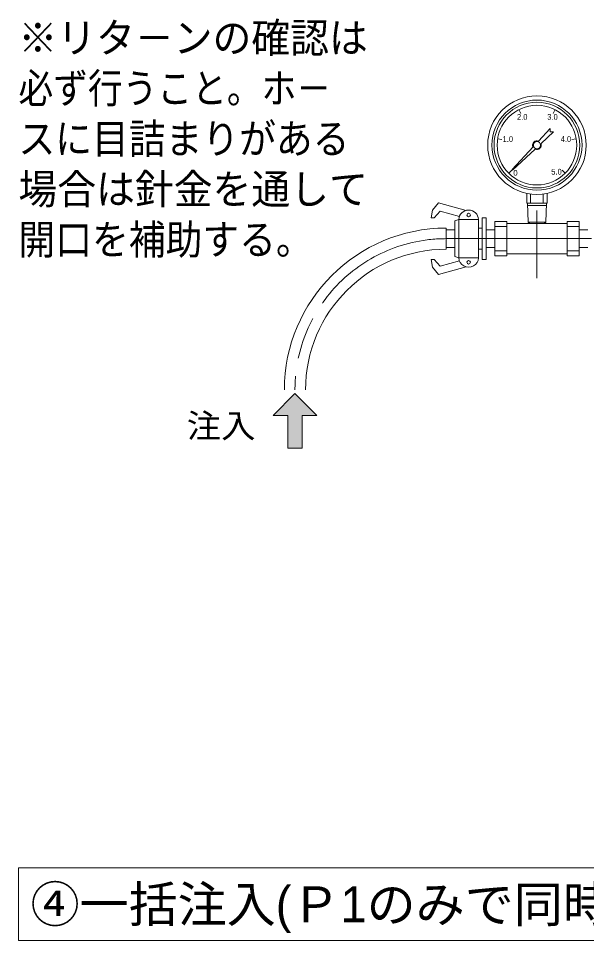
# Model space of a CAD drawing. Units: millimetres, scale not verified. Extents: x 2112 to 6312, y 1276 to 4283.
# Drawn here: x 4210 to 4679, y 2816 to 3578 of the extents above; entities that cross this region are included whole.
import ezdxf
from ezdxf.enums import TextEntityAlignment as Align

# ---------------------------------------------------------------- set-up
doc = ezdxf.new("R2010")
doc.units = ezdxf.units.MM
doc.header["$LTSCALE"] = 10
doc.linetypes.add('CHAIN', pattern=[18.5, 12, -1.5, 3.5, -1.5])
for name, color, linetype, lineweight in [('1外形線', 9, 'Continuous', 13), ('4中心線', 1, 'CHAIN', 5), ('6寸法線', 4, 'Continuous', 13)]:
    doc.layers.add(name, color=color, linetype=linetype, lineweight=lineweight)
doc.layers.add('9文字', color=7, linetype='Continuous')
doc.styles.add('ＭＳ Ｐゴシック', font='')
doc.styles.get('ＭＳ Ｐゴシック').set_extended_font_data('MS PGothic')

msp = doc.modelspace()

# ---------------------------------------------------------------- hatches: boundary and pattern name
at = {"layer": '1外形線'}
msp.add_hatch(color=1, dxfattribs=at).paths.add_polyline_path([(4438.47, 3268.06), (4420.47, 3250.06), (4432.47, 3250.06), (4432.47, 3223.06), (4444.47, 3223.06), (4444.47, 3250.06), (4456.47, 3250.06)])

# ---------------------------------------------------------------- linework, layer by layer
at = {"layer": '1外形線', "color": 7}
for p, q in [((4625.03, 3499.53), (4623.39, 3502.73)), ((4651.61, 3499.53), (4653.25, 3502.73)), ((4639.64, 3476.79), (4649.18, 3487.03)), ((4641.67, 3474.76), (4651.92, 3484.3)), ((4649.18, 3487.03), (4649.35, 3484.47)), ((4651.92, 3484.3), (4649.35, 3484.47)), ((4609.4, 3478.02), (4605.85, 3478.58)), ((4667.24, 3478.02), (4670.8, 3478.58)), ((4617.75, 3453.29), (4635.07, 3471.89)), ((4618.17, 3452.86), (4636.77, 3470.19)), ((4617.62, 3452.73), (4615.07, 3450.19)), ((4617.75, 3453.29), (4618.17, 3452.86)), ((4659.03, 3452.73), (4661.57, 3450.19)), ((4629.92, 3425.44), (4629.92, 3433.63)), ((4633.08, 3425.44), (4633.08, 3433.1)), ((4643.56, 3425.44), (4643.56, 3433.1)), ((4646.72, 3425.44), (4646.72, 3433.63)), ((4552.17, 3419.57), (4557.08, 3425.65)), ((4579.78, 3419.46), (4557.08, 3425.65)), ((4646.72, 3425.44), (4629.92, 3425.44)), ((4631.08, 3409.84), (4630.54, 3425.45)), ((4630.6, 3423.49), (4646.04, 3423.49)), ((4645.56, 3409.84), (4646.11, 3425.45)), ((4551.08, 3413.41), (4552.17, 3419.57)), ((4558.49, 3418.79), (4553.54, 3413.41)), ((4574.22, 3414.5), (4558.49, 3418.79)), ((4553.54, 3413.41), (4551.08, 3413.41)), ((4573.81, 3412.1), (4570.61, 3410.89)), ((4570.61, 3381.39), (4570.61, 3410.89)), ((4589.95, 3412.1), (4573.81, 3412.1)), ((4573.81, 3380.17), (4573.81, 3412.1)), ((4589.95, 3380.17), (4589.95, 3412.1)), ((4596.37, 3413.23), (4593.02, 3413.23)), ((4593.02, 3413.23), (4593.02, 3379.05)), ((4596.37, 3413.23), (4596.37, 3379.05)), ((4603.52, 3410.21), (4603.52, 3382.07)), ((4613.32, 3410.21), (4603.52, 3410.21)), ((4613.32, 3406.09), (4603.52, 3406.09)), ((4613.32, 3410.21), (4613.32, 3382.07)), ((4663.32, 3408.64), (4613.32, 3408.64)), ((4631.08, 3409.84), (4645.56, 3409.84)), ((4644.32, 3408.64), (4632.32, 3408.64)), ((4645.56, 3409.84), (4644.32, 3408.64)), ((4663.32, 3410.21), (4673.12, 3410.21)), ((4663.32, 3410.21), (4663.32, 3382.07)), ((4663.32, 3406.09), (4673.12, 3406.09)), ((4673.12, 3410.21), (4673.12, 3382.07)), ((4563.47, 3404.89), (4563.47, 3387.39)), ((4570.61, 3403.52), (4563.47, 3403.52)), ((4593.02, 3404.78), (4589.95, 3404.78)), ((4603.52, 3403.52), (4596.37, 3403.52)), ((4673.12, 3403.52), (4680.27, 3403.52)), ((4673.12, 3396.14), (4663.32, 3396.14)), ((4570.61, 3388.75), (4563.47, 3388.75)), ((4593.02, 3387.49), (4589.95, 3387.49)), ((4603.52, 3388.75), (4596.37, 3388.75)), ((4613.32, 3386.19), (4603.52, 3386.19)), ((4663.32, 3383.64), (4613.32, 3383.64)), ((4663.32, 3386.19), (4673.12, 3386.19)), ((4673.12, 3388.75), (4680.27, 3388.75)), ((4551.08, 3378.87), (4552.17, 3372.71)), ((4553.54, 3378.87), (4551.08, 3378.87)), ((4558.49, 3373.49), (4553.54, 3378.87)), ((4574.22, 3377.77), (4558.49, 3373.49)), ((4573.81, 3380.17), (4570.61, 3381.39)), ((4589.95, 3380.17), (4573.81, 3380.17)), ((4596.37, 3379.05), (4593.02, 3379.05)), ((4613.32, 3382.07), (4603.52, 3382.07)), ((4663.32, 3382.07), (4673.12, 3382.07)), ((4552.17, 3372.71), (4557.08, 3366.62)), ((4579.78, 3372.81), (4557.08, 3366.62))]:
    msp.add_line(p, q, dxfattribs=at)
at = {"layer": '1外形線', "color": 1}
for p, q in [((4438.47, 3268.06), (4420.47, 3250.06)), ((4438.47, 3268.06), (4456.47, 3250.06)), ((4420.47, 3250.06), (4432.47, 3250.06)), ((4432.47, 3223.06), (4432.47, 3250.06)), ((4444.47, 3223.06), (4444.47, 3250.06)), ((4444.47, 3250.06), (4456.47, 3250.06)), ((4432.47, 3223.06), (4444.47, 3223.06))]:
    msp.add_line(p, q, dxfattribs=at)
at = {"layer": '1外形線', "color": 7}
for centre, radius in [((4638.32, 3473.44), 40.68), ((4638.32, 3473.44), 37.2), ((4638.32, 3473.44), 35.4), ((4638.32, 3473.44), 32.88), ((4638.32, 3473.44), 3), ((4581.88, 3415.65), 1.46), ((4581.88, 3376.62), 1.46)]:
    msp.add_circle(centre, radius, dxfattribs=at)
for centre, radius, start, end in [((4638.32, 3473.44), 3.6, 68.52891, 205.52878), ((4638.32, 3473.44), 3.6, 244.47122, 21.47109), ((4563.47, 3271.14), 133.75, 90, 180), ((4563.47, 3271.14), 116.25, 90, 180)]:
    msp.add_arc(centre, radius, start, end, dxfattribs=at)
for centre, start_param, end_param in [((4581.88, 3412.1), 3.141593, 6.283185), ((4581.88, 3380.17), 6.283185, 9.424778)]:
    msp.add_ellipse(centre, major_axis=(-8.07, 0), ratio=0.944493, start_param=start_param, end_param=end_param, dxfattribs=at)
at = {"layer": '4中心線'}
for p, q in [((4638.32, 3419.45), (4638.32, 3363.55)), ((4563.47, 3396.14), (6098.7, 3396.14))]:
    msp.add_line(p, q, dxfattribs=at)
msp.add_arc((4563.47, 3271.14), 125, 90, 180, dxfattribs=at)
at = {"layer": '6寸法線'}
for p, q in [((4631.08, 3409.84), (4632.32, 3408.64)), ((4210.13, 2816.14), (4210.13, 2876.14)), ((4210.13, 2876.14), (4860.13, 2876.14)), ((4210.13, 2816.14), (4860.13, 2816.14))]:
    msp.add_line(p, q, dxfattribs=at)

# ---------------------------------------------------------------- texts
at = {"layer": '1外形線', "color": 7, "style": 'ＭＳ Ｐゴシック', "width": 0.95}
for s, p in [('2.0', (4621.82, 3492.95)), ('3.0', (4646.79, 3492.95)), ('1.0', (4609.94, 3474.66)), ('4.0', (4657.9, 3474.66)), ('5.0', (4650.12, 3447.63))]:
    msp.add_text(s, height=4.751, dxfattribs=at).set_placement(p, align=Align.BOTTOM_LEFT)
at = {"layer": '1外形線', "color": 7, "style": 'ＭＳ Ｐゴシック'}
msp.add_text('0', height=4.75, dxfattribs=at).set_placement((4618.85, 3446.67), align=Align.BOTTOM_LEFT)
at = {"layer": '9文字', "style": 'ＭＳ Ｐゴシック'}
for s, width, p in [('※リタ－ンの確認は', 0.95, (4210.13, 3574.47)), ('必ず行うこと。ホ－', 0.85, (4210.13, 3532.8)), ('スに目詰まりがある', 0.9, (4210.13, 3491.14)), ('場合は針金を通して', 0.95, (4210.13, 3449.47)), ('開口を補助する。', 0.9, (4210.13, 3407.8))]:
    msp.add_text(s, height=24.74, dxfattribs=dict(at, width=width)).set_placement(p, align=Align.TOP_LEFT)
at = {"layer": '9文字', "style": 'ＭＳ Ｐゴシック', "width": 1.05}
msp.add_text('注入', height=19.79, dxfattribs=at).set_placement((4349.11, 3225.67), align=Align.BOTTOM_LEFT)
at = {"layer": '9文字', "color": 4, "style": 'ＭＳ Ｐゴシック'}
msp.add_text('④一括注入(Ｐ1のみで同時加圧)', height=29.69, dxfattribs=at).set_placement((4220.13, 2846.14), align=Align.MIDDLE_LEFT)

doc.saveas('drawing.dxf')
